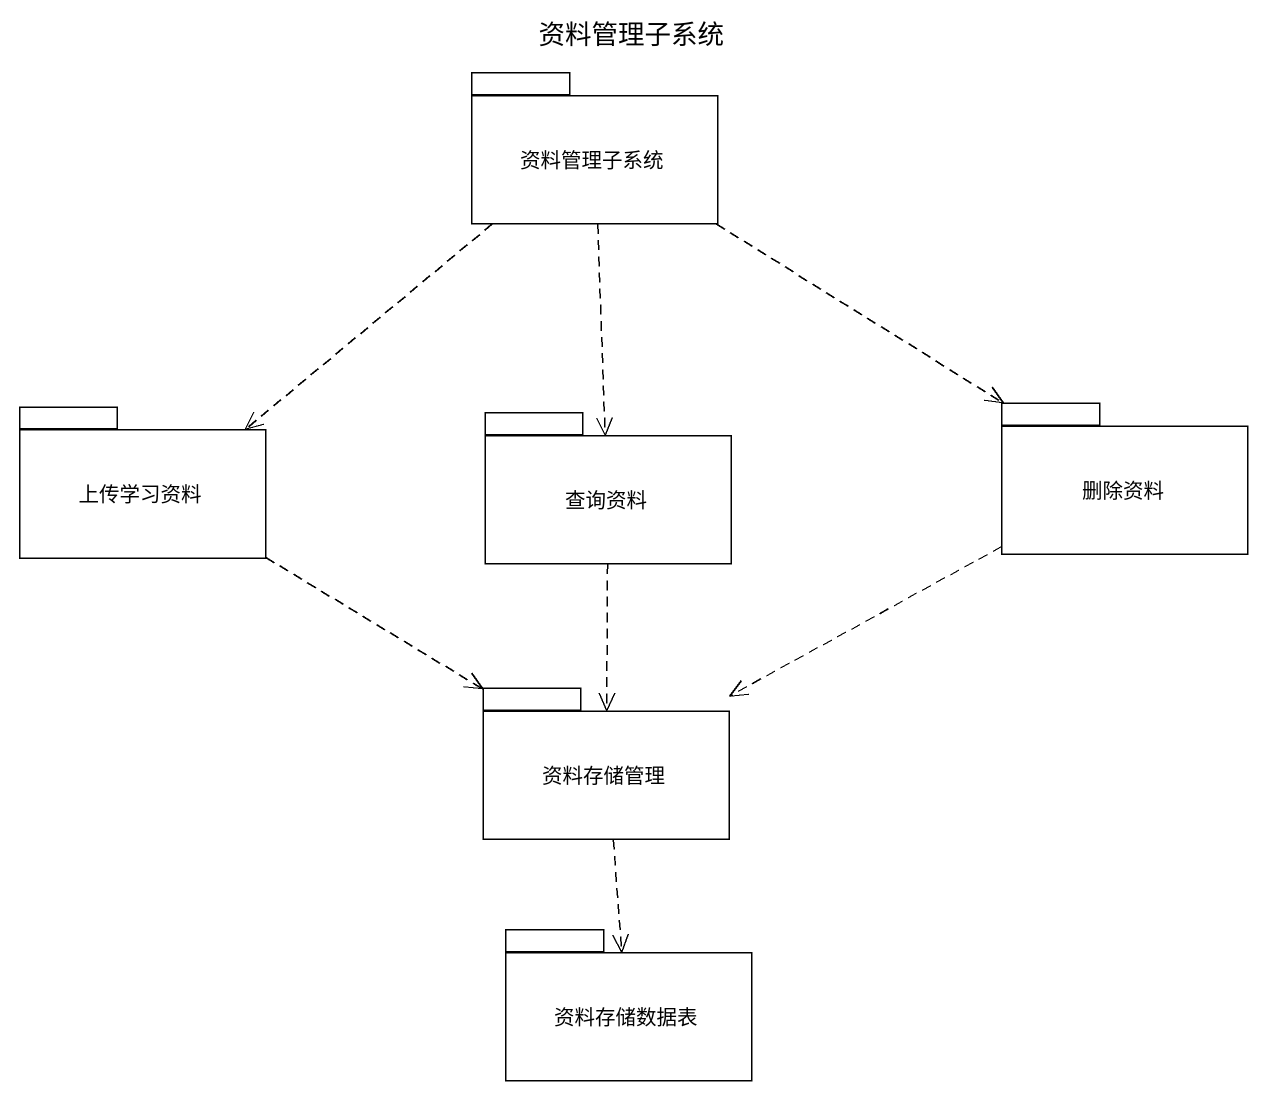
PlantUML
@startuml
title 资料管理子系统
package 资料管理子系统 {
}
package 上传学习资料 {
}
package 删除资料 {
}
package 查询资料 {
}
package 资料存储管理 {
}
package 资料存储数据表 {
}
资料管理子系统 ..> 上传学习资料
资料管理子系统 ..> 删除资料
资料管理子系统 ..> 查询资料
上传学习资料 ..> 资料存储管理
删除资料 .left.> 资料存储管理
查询资料 ..> 资料存储管理
资料存储管理 ..> 资料存储数据表
@enduml
